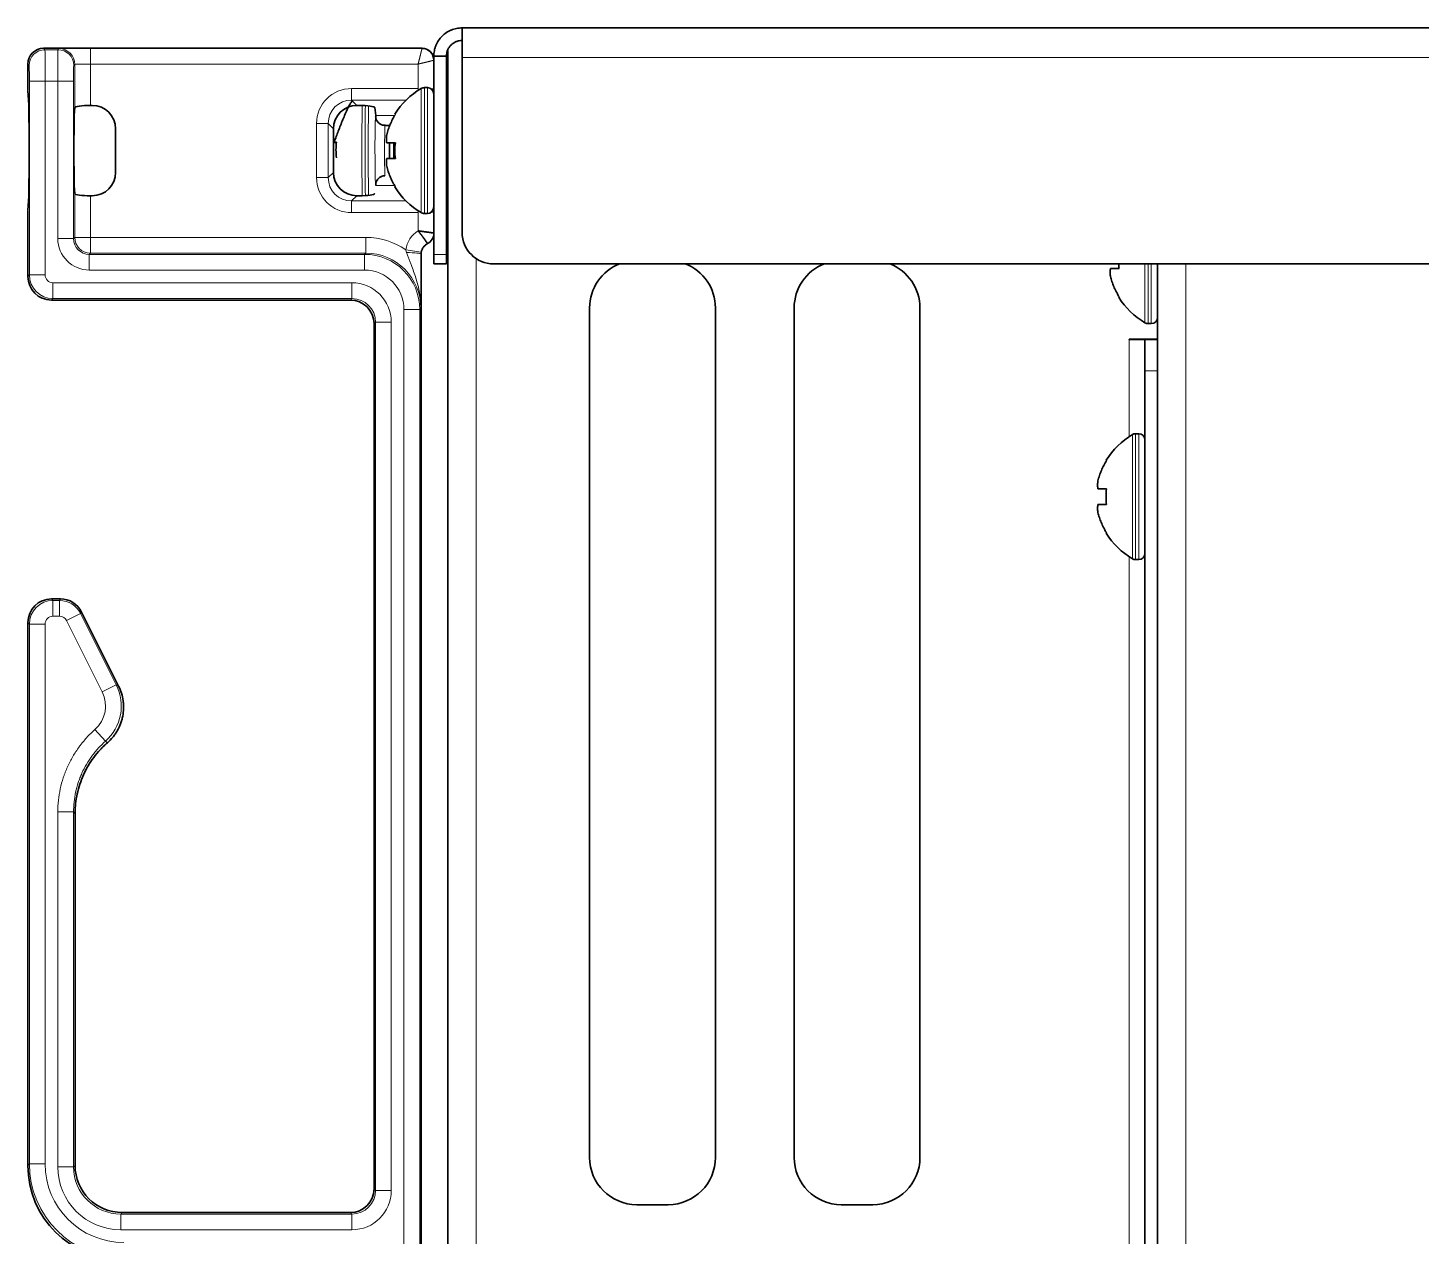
# Model space of a CAD drawing. Header units: millimetres. Extents: x -1803 to 2559, y -1143 to 2136.
# Drawn here: x 1850.3 to 1938.8, y 878 to 954.8 of the extents above; entities that cross this region are included whole.
import ezdxf

# ---------------------------------------------------------------- set-up
doc = ezdxf.new("R2010")
doc.units = ezdxf.units.MM

msp = doc.modelspace()

# ---------------------------------------------------------------- linework, layer by layer
at = {"linetype": 'Continuous', "lineweight": 35}
for p, q in [((1877.853, 954.803), (1877.853, 952.909)), ((1877.853, 954.803), (2443.053, 954.803)), ((1851.253, 953.503), (1875.303, 953.503)), ((1876.053, 940.389), (1876.053, 953.003)), ((1876.853, 953.003), (1876.053, 953.003)), ((1876.853, 940.389), (1876.853, 953.003)), ((1876.953, 149.003), (1876.953, 953.374)), ((1877.853, 952.909), (1877.853, 941.8)), ((1850.253, 950.84), (1850.253, 952.503)), ((1850.255, 950.795), (1850.308, 949.927)), ((1875.653, 951.003), (1875.453, 951.003)), ((1850.307, 949.974), (1850.308, 949.927)), ((1853.2, 949.231), (1853.231, 949.733)), ((1854.231, 949.872), (1854.346, 949.872)), ((1871.297, 949.872), (1871.16, 949.872)), ((1872.359, 949.231), (1872.296, 949.734)), ((1873.575, 949.303), (1873.608, 949.303)), ((1855.831, 948.387), (1855.831, 945.619)), ((1869.675, 948.387), (1869.675, 945.619)), ((1872.353, 949.203), (1872.352, 949.203)), ((1873.264, 948.603), (1872.953, 948.603)), ((1876.953, 948.604), (1876.853, 948.604)), ((1876.953, 948.603), (1876.853, 948.603)), ((1869.675, 947.52), (1869.866, 947.52)), ((1872.366, 944.923), (1872.372, 944.941)), ((1876.853, 945.403), (1876.953, 945.403)), ((1850.308, 944.079), (1850.255, 943.211)), ((1850.308, 944.079), (1850.307, 944.032)), ((1853.231, 944.273), (1853.2, 944.775)), ((1854.346, 944.134), (1854.231, 944.134)), ((1871.16, 944.134), (1871.297, 944.134)), ((1873.608, 944.703), (1873.575, 944.703)), ((1850.253, 939.003), (1850.253, 943.166)), ((1875.453, 943.003), (1875.653, 943.003)), ((1875.253, 940.426), (1875.253, 812.841)), ((1876.053, 939.803), (1876.053, 940.389)), ((1876.053, 939.803), (1876.853, 939.803)), ((1876.853, 939.803), (1876.853, 940.389)), ((1879.853, 939.803), (2441.053, 939.803)), ((1922.053, 939.789), (1922.053, 46.303)), ((1870.753, 937.503), (1851.753, 937.503)), ((1885.953, 883.003), (1885.953, 937.003)), ((1893.953, 937.003), (1893.953, 883.003)), ((1898.953, 883.003), (1898.953, 937.003)), ((1906.953, 937.003), (1906.953, 883.003)), ((1919.608, 937.703), (1919.575, 937.703)), ((1872.253, 881.003), (1872.253, 936.003)), ((1921.453, 936.003), (1921.653, 936.003)), ((1920.253, 935.003), (1920.253, 935.023)), ((1920.253, 935.023), (1922.053, 935.023)), ((1921.253, 935.003), (1920.253, 935.003)), ((1921.253, 935.003), (1922.053, 935.003)), ((1921.253, 933.003), (1921.253, 935.003)), ((1921.253, 933.003), (1921.253, 148.803)), ((1920.853, 929.003), (1920.653, 929.003)), ((1918.775, 927.303), (1918.808, 927.303)), ((1918.808, 922.703), (1918.775, 922.703)), ((1920.653, 921.003), (1920.853, 921.003)), ((1851.753, 918.503), (1852.326, 918.503)), ((1853.668, 917.674), (1856.02, 912.97)), ((1850.253, 882.502), (1850.253, 917.003)), ((1853.253, 904.846), (1853.253, 882.503)), ((1856.253, 879.503), (1870.753, 879.503)), ((1890.953, 880.003), (1888.953, 880.003)), ((1903.953, 880.003), (1901.953, 880.003))]:
    msp.add_line(p, q, dxfattribs=at)
at = {"linetype": 'Continuous', "lineweight": 13}
for p, q in [((1851.253, 953.503), (1851.34, 953.416)), ((1851.34, 953.416), (1852.166, 953.416)), ((1852.166, 953.416), (1852.231, 953.481)), ((1854.231, 952.499), (1854.231, 953.499)), ((1854.231, 953.499), (1875.303, 953.499)), ((1875.303, 953.499), (1875.303, 953.503)), ((2443.053, 952.909), (1877.853, 952.909)), ((1850.341, 952.416), (1850.253, 952.503)), ((1853.231, 952.481), (1853.166, 952.416)), ((1853.231, 949.733), (1853.231, 952.481)), ((1854.231, 952.499), (1854.231, 949.872)), ((1875.053, 952.499), (1854.231, 952.499)), ((1875.053, 950.946), (1875.053, 952.499)), ((1850.349, 939.099), (1850.349, 951.416)), ((1851.349, 951.416), (1850.349, 951.416)), ((1852.157, 951.416), (1851.349, 951.416)), ((1851.349, 951.416), (1851.349, 939.099)), ((1853.157, 951.416), (1852.157, 951.416)), ((1852.157, 941.407), (1852.157, 951.416)), ((1853.157, 951.416), (1853.157, 941.407)), ((1850.253, 950.841), (1850.307, 949.974)), ((1870.829, 950.203), (1870.829, 950.946)), ((1870.829, 950.946), (1875.053, 950.946)), ((1870.829, 950.203), (1871.16, 949.872)), ((1874.284, 950.203), (1870.829, 950.203)), ((1875.053, 950.826), (1875.053, 950.946)), ((1875.251, 950.948), (1875.251, 943.058)), ((1875.453, 951.003), (1875.453, 943.003)), ((1875.653, 951.003), (1875.653, 943.003)), ((1869.344, 948.718), (1868.601, 948.718)), ((1868.601, 945.288), (1868.601, 948.718)), ((1869.675, 948.387), (1869.344, 948.718)), ((1869.344, 948.718), (1869.344, 945.288)), ((1873.571, 949.231), (1872.359, 949.231)), ((1869.344, 945.288), (1868.601, 945.288)), ((1869.344, 945.288), (1869.675, 945.619)), ((1850.307, 944.032), (1850.253, 943.164)), ((1853.231, 941.481), (1853.231, 944.273)), ((1854.231, 944.134), (1854.231, 941.481)), ((1871.16, 944.134), (1870.829, 943.803)), ((1872.359, 944.775), (1873.571, 944.775)), ((1870.829, 943.803), (1874.284, 943.803)), ((1870.829, 943.06), (1870.829, 943.803)), ((1875.053, 943.06), (1870.829, 943.06)), ((1875.053, 943.18), (1875.053, 943.06)), ((1875.053, 941.901), (1875.053, 943.06)), ((1853.157, 941.407), (1852.157, 941.407)), ((1853.157, 941.407), (1853.231, 941.481)), ((1853.231, 941.481), (1854.231, 941.481)), ((1854.231, 941.481), (1871.731, 941.481)), ((1854.231, 940.481), (1854.231, 941.481)), ((1871.731, 940.481), (1871.731, 941.481)), ((1854.231, 940.481), (1854.157, 940.407)), ((1854.157, 940.407), (1871.657, 940.407)), ((1854.157, 940.407), (1854.157, 939.407)), ((1871.731, 940.481), (1854.231, 940.481)), ((1871.657, 940.407), (1871.731, 940.481)), ((1871.657, 940.407), (1871.657, 939.407)), ((1874.269, 940.697), (1875.258, 940.544)), ((1875.253, 940.426), (1875.249, 940.428)), ((1876.853, 940.389), (1876.053, 940.389)), ((1878.753, 146.803), (1878.753, 940.129)), ((1921.251, 939.803), (1921.251, 936.058)), ((1921.453, 939.803), (1921.453, 936.003)), ((1921.653, 939.803), (1921.653, 936.003)), ((1923.853, 939.789), (1923.853, 46.303)), ((1850.253, 939.003), (1850.349, 939.099)), ((1851.349, 939.099), (1850.349, 939.099)), ((1871.657, 939.407), (1854.157, 939.407)), ((1851.849, 938.599), (1851.849, 937.599)), ((1851.849, 938.599), (1870.849, 938.599)), ((1870.849, 938.599), (1870.849, 937.599)), ((1851.849, 937.599), (1851.753, 937.503)), ((1870.849, 937.599), (1851.849, 937.599)), ((1870.753, 937.503), (1870.849, 937.599)), ((1874.157, 819.099), (1874.157, 936.907)), ((1875.157, 936.907), (1874.157, 936.907)), ((1875.231, 936.981), (1875.157, 936.907)), ((1875.157, 936.907), (1875.157, 819.099)), ((1872.349, 936.099), (1872.253, 936.003)), ((1872.349, 880.907), (1872.349, 936.099)), ((1873.349, 936.099), (1872.349, 936.099)), ((1873.349, 936.099), (1873.349, 880.907)), ((1920.253, 928.821), (1920.253, 935.003)), ((1921.253, 933.003), (1922.053, 933.003)), ((1920.451, 928.948), (1920.451, 921.058)), ((1920.653, 929.003), (1920.653, 921.003)), ((1920.853, 929.003), (1920.853, 921.003)), ((1920.253, 544.721), (1920.253, 921.173)), ((1851.753, 918.503), (1851.849, 918.407)), ((1851.849, 918.407), (1852.267, 918.407)), ((1851.849, 917.407), (1851.849, 918.407)), ((1852.267, 918.407), (1852.326, 918.503)), ((1852.267, 917.407), (1852.267, 918.407)), ((1852.267, 917.407), (1851.849, 917.407)), ((1852.714, 917.131), (1853.608, 917.578)), ((1853.668, 917.674), (1853.608, 917.578)), ((1853.608, 917.578), (1855.875, 913.044)), ((1850.349, 916.907), (1850.253, 917.003)), ((1851.349, 916.907), (1850.349, 916.907)), ((1850.349, 882.599), (1850.349, 916.907)), ((1851.349, 916.907), (1851.349, 882.599)), ((1854.981, 912.597), (1852.714, 917.131)), ((1854.981, 912.597), (1855.875, 913.044)), ((1855.875, 913.044), (1856.02, 912.97)), ((1854.517, 910.205), (1855.18, 909.456)), ((1852.157, 882.407), (1852.157, 904.964)), ((1852.157, 904.964), (1853.157, 904.964)), ((1853.157, 904.964), (1853.157, 882.407)), ((1850.253, 882.503), (1850.349, 882.599)), ((1851.349, 882.599), (1850.349, 882.599)), ((1852.157, 882.407), (1853.157, 882.407)), ((1853.157, 882.407), (1853.253, 882.503)), ((1872.253, 881.003), (1872.349, 880.907)), ((1873.349, 880.907), (1872.349, 880.907)), ((1856.253, 879.503), (1856.157, 879.407)), ((1856.157, 879.407), (1870.849, 879.407)), ((1856.157, 878.407), (1856.157, 879.407)), ((1870.849, 879.407), (1870.753, 879.503)), ((1870.849, 878.407), (1870.849, 879.407)), ((1870.849, 878.407), (1856.157, 878.407))]:
    msp.add_line(p, q, dxfattribs=at)
at = {"linetype": 'Continuous', "lineweight": 35}
for centre, radius, start, end in [((1877.673, 946.804), 4.8, 120.30118, 148.41865), ((1875.453, 950.603), 0.4, 90, 120.30118), ((1875.653, 950.603), 0.4, 0, 90), ((1877.355, 947.003), 3.78, 172.39595, 179.99653), ((1877.355, 947.003), 3.78, 180.00345, 187.60407), ((1877.673, 947.202), 4.8, 211.58373, 239.69882), ((1875.453, 943.403), 0.4, 239.69882, 270), ((1875.653, 943.403), 0.4, 270, 0), ((1888.953, 937.003), 3, 111.04172, 180), ((1890.953, 937.003), 3, 0, 68.95828), ((1901.953, 937.003), 3, 111.04172, 180), ((1903.953, 937.003), 3, 0, 68.95828), ((1923.355, 940.003), 3.78, 183.03622, 187.60407), ((1923.673, 940.202), 4.8, 211.58373, 239.69882), ((1921.453, 936.403), 0.4, 239.69882, 270), ((1921.653, 936.403), 0.4, 270, 0), ((1922.873, 924.804), 4.8, 120.30118, 148.41865), ((1920.653, 928.603), 0.4, 90, 120.30118), ((1920.853, 928.603), 0.4, 0, 90), ((1922.555, 925.003), 3.78, 172.39595, 179.99653), ((1922.555, 925.003), 3.78, 180.00345, 187.60407), ((1922.873, 925.202), 4.8, 211.58373, 239.69882), ((1920.653, 921.403), 0.4, 239.69882, 270), ((1920.853, 921.403), 0.4, 270, 0), ((1888.953, 883.003), 3, 180, 270), ((1890.953, 883.003), 3, 270, 0), ((1901.953, 883.003), 3, 180, 270), ((1903.953, 883.003), 3, 270, 0)]:
    msp.add_arc(centre, radius, start, end, dxfattribs=at)
for centre, major_axis, ratio, start_param, end_param in [((1851.253, 952.503), (-0.707, 0.707), 0.999848, 5.497882, 7.068488), ((1875.303, 952.753), (0, 0.75), 0.999924, 4.712389, 6.283185), ((1850.303, 947.003), (0, 3), 0.008727, 3.281219, 6.143559), ((1854.231, 949.732), (-1, 0), 0.140541, 4.712389, 6.274459), ((1854.317, 948.358), (1.081, 1.081), 0.980815, 5.507472, 7.058898), ((1871.189, 948.358), (-1.081, 1.081), 0.980815, 5.507472, 7.058898), ((1871.297, 949.732), (-1, 0), 0.140541, 3.159046, 4.712389), ((1853.203, 947.003), (0, 2.25), 0.008727, 0.139626, 3.001966), ((1872.353, 947.003), (-0.001, 2.2), 0.017447, 5.894432, 6.283185), ((1872.353, 947.003), (0, 2.25), 0.017455, 5.698018, 6.143559), ((1873.615, 947.043), (-2.673, -2.673), 0.999695, 5.365224, 5.497879), ((1873.265, 947.003), (0, 1.6), 0.017447, 1.253122, 1.888705), ((1873.553, 947.003), (-0.001, 2.1), 0.017447, 1.330484, 1.811344), ((1873.615, 947.044), (-2.673, -2.673), 0.999695, 5.498, 5.630655), ((1854.317, 945.648), (-1.081, 1.081), 0.980815, 2.36588, 3.917306), ((1871.189, 945.648), (1.081, 1.081), 0.980815, 2.36588, 3.917306), ((1872.353, 947.003), (0, 2.25), 0.017455, 3.281219, 3.569555), ((1854.231, 944.274), (-1, 0), 0.140541, 0.008727, 1.570796), ((1871.297, 944.274), (-1, 0), 0.140541, 1.570796, 3.124139), ((1875.303, 941.753), (0, 0.75), 0.999924, 3.624755, 4.712389), ((1879.853, 941.8), (2, 0), 0.99863, 3.141593, 4.712389), ((1851.753, 939.003), (1.061, 1.061), 0.999848, 2.35629, 3.926896), ((1870.753, 936.003), (1.061, 1.061), 0.999848, 5.497882, 7.068488), ((1851.753, 917.003), (-1.061, 1.061), 0.999848, 5.497882, 7.068488), ((1852.326, 917.003), (0.789, 1.276), 0.999895, 5.72967, 6.836701), ((1856.254, 882.503), (4.243, 4.243), 0.999848, 2.35629, 3.926896), ((1856.253, 882.503), (2.122, 2.122), 0.999848, 2.35629, 3.926896), ((1870.753, 881.003), (-1.061, 1.061), 0.999848, 2.35629, 3.926896)]:
    msp.add_ellipse(centre, major_axis=major_axis, ratio=ratio, start_param=start_param, end_param=end_param, dxfattribs=at)
at = {"linetype": 'Continuous', "lineweight": 13}
for centre, major_axis, ratio, start_param, end_param in [((1851.34, 952.416), (0.707, 0.707), 0.999924, 0.785436, 2.356156), ((1851.34, 951.416), (0, 2), 0.004363, 4.712389, 6.274459), ((1852.166, 951.416), (0, 2), 0.004363, 0.008727, 1.570796), ((1852.166, 952.416), (0.707, -0.707), 0.999924, 0.785436, 2.356156), ((1854.231, 953.481), (-2, 0), 0.008727, 4.712389, 6.274459), ((1852.231, 952.481), (0.707, -0.707), 0.999924, 0.785436, 2.356156), ((1850.34, 951.416), (0, 1), 0.008727, 4.712389, 6.274459), ((1853.166, 951.416), (0, 1), 0.008727, 0.008727, 1.570796), ((1854.231, 952.481), (-1, 0), 0.017454, 4.712389, 6.274459), ((1870.873, 948.674), (-1.622, 1.622), 0.980815, 5.507472, 7.058898), ((1870.873, 948.674), (-1.102, 1.102), 0.962526, 5.507472, 7.058898), ((1875.053, 950.911), (-1, 0), 0.035135, 3.141593, 3.733832), ((1875.303, 950.911), (-0.75, 0), 0.990268, 2.900009, 3.141593), ((1871.552, 947.003), (-0.001, 3.945), 0.017447, 0.757536, 2.383899), ((1871.754, 947.003), (-0.001, 4), 0.017447, 0.775109, 2.366227), ((1871.954, 947.003), (-0.001, 4), 0.017447, 0.781098, 2.360337), ((1872.353, 947.003), (-0.001, 2.2), 0.017447, 0.01102, 3.124137), ((1872.953, 947.003), (0, 1.6), 0.017447, 0.000805, 3.124137), ((1870.873, 945.332), (1.622, 1.622), 0.980815, 2.36588, 3.917306), ((1870.873, 945.332), (1.102, 1.102), 0.962526, 2.36588, 3.917306), ((1872.353, 947.003), (-0.001, 2.2), 0.017447, 3.124137, 3.467945), ((1875.053, 943.095), (-1, 0), 0.035135, 2.549353, 3.141593), ((1875.303, 943.095), (-0.75, 0), 0.990268, 3.141593, 3.383176), ((1854.157, 941.407), (-1.414, -1.414), 0.999924, 5.497825, 7.068545), ((1854.157, 941.407), (0.707, 0.707), 0.999772, 2.356233, 3.926953), ((1854.231, 941.481), (-0.707, 0.707), 0.999924, 0.785436, 2.356156), ((1871.731, 936.981), (-3.182, -3.182), 0.999924, 3.327742, 3.926953), ((1876, 940.428), (1.56, -0.797), 0.999952, 2.614528, 3.459732), ((1871.657, 936.907), (2.475, 2.475), 0.999967, 5.497825, 7.068545), ((1871.731, 936.981), (2.475, 2.475), 0.99988, 5.497825, 7.068545), ((1874.249, 940.428), (-1, 0.001), 0.093874, 3.150358, 4.644062), ((1876, 940.428), (-0.669, 0.342), 0.999824, 5.679536, 6.601324), ((1851.849, 939.099), (-1.061, 1.061), 0.999975, 0.785436, 2.356156), ((1851.849, 939.099), (-0.354, -0.354), 0.999924, 5.497825, 7.068545), ((1871.657, 936.907), (-1.768, -1.768), 0.999924, 2.356233, 3.926953), ((1870.849, 936.099), (-1.768, -1.768), 0.999924, 2.356233, 3.926953), ((1870.849, 936.099), (1.061, 1.061), 0.999822, 5.497825, 7.068545), ((1851.849, 916.907), (1.061, 1.061), 0.999975, 0.785436, 2.356156), ((1852.267, 916.907), (-1.276, 0.789), 0.999982, 4.158838, 5.26594), ((1851.849, 916.907), (-0.354, 0.354), 0.999924, 5.497825, 7.068545), ((1852.267, 916.907), (0.263, 0.425), 0.999947, 5.729634, 6.836736), ((1853.192, 911.703), (-2.666, 1.375), 0.999964, 2.771486, 4.081307), ((1853.192, 911.703), (1.778, -0.917), 0.999891, 5.913078, 7.222899), ((1870.945, 902.549), (-23.743, 13.954), 0.094111, 0.901284, 0.908481), ((1864.937, 902.553), (-17.153, 15.678), 0.296234, 1.110549, 1.117747), ((1856.349, 882.599), (4.243, 4.243), 0.999949, 2.356233, 3.926953), ((1856.349, 882.599), (-3.536, -3.536), 0.999924, 5.497825, 7.068545), ((1856.157, 882.407), (2.829, 2.829), 0.999924, 2.356233, 3.926953), ((1856.157, 882.407), (2.122, 2.122), 0.999873, 2.356233, 3.926953), ((1870.849, 880.907), (-1.768, 1.768), 0.999924, 2.356233, 3.926953), ((1870.849, 880.907), (-1.061, 1.061), 0.999822, 2.356233, 3.926953)]:
    msp.add_ellipse(centre, major_axis=major_axis, ratio=ratio, start_param=start_param, end_param=end_param, dxfattribs=at)
at = {"linetype": 'Continuous', "lineweight": 35}
for points, knots in [([(1876.053, 953.003), (1876.053, 953.121), (1876.065, 953.238), (1876.099, 953.411), (1876.113, 953.468), (1876.139, 953.552), (1876.148, 953.58), (1876.168, 953.636), (1876.179, 953.664), (1876.235, 953.801), (1876.291, 953.905), (1876.421, 954.1), (1876.496, 954.191), (1876.664, 954.359), (1876.755, 954.434), (1876.902, 954.532), (1876.952, 954.562), (1877.03, 954.604), (1877.056, 954.617), (1877.11, 954.643), (1877.137, 954.655), (1877.274, 954.712), (1877.387, 954.746), (1877.617, 954.791), (1877.734, 954.803), (1877.853, 954.803)], [0, 0, 0, 0, 0.125, 0.125, 0.1875, 0.1875, 0.21875, 0.21875, 0.25, 0.25, 0.375, 0.375, 0.5, 0.5, 0.625, 0.625, 0.6875, 0.6875, 0.71875, 0.71875, 0.75, 0.75, 0.875, 0.875, 1, 1, 1, 1]), ([(1877.853, 954.003), (1877.788, 954.003), (1877.723, 953.997), (1877.643, 953.981), (1877.627, 953.977), (1877.595, 953.969), (1877.579, 953.965), (1877.532, 953.95), (1877.501, 953.939), (1877.41, 953.902), (1877.352, 953.871), (1877.244, 953.798), (1877.193, 953.757), (1877.099, 953.663), (1877.058, 953.613), (1876.985, 953.504), (1876.954, 953.446), (1876.917, 953.356), (1876.906, 953.325), (1876.891, 953.278), (1876.887, 953.262), (1876.879, 953.23), (1876.861, 953.15), (1876.853, 953.068), (1876.853, 953.003)], [0, 0, 0, 0, 0.125, 0.125, 0.15625, 0.15625, 0.1875, 0.1875, 0.25, 0.25, 0.375, 0.375, 0.5, 0.5, 0.625, 0.625, 0.75, 0.75, 0.8125, 0.8125, 0.84375, 0.84375, 0.875, 1, 1, 1, 1]), ([(1875.303, 953.499), (1875.352, 953.499), (1875.401, 953.494), (1875.498, 953.475), (1875.545, 953.46), (1875.635, 953.423), (1875.679, 953.399), (1875.761, 953.345), (1875.799, 953.314), (1875.868, 953.244), (1875.899, 953.206), (1875.954, 953.124), (1875.977, 953.081), (1876.015, 952.99), (1876.029, 952.943), (1876.048, 952.847), (1876.053, 952.798), (1876.053, 952.749)], [0, 0, 0, 0, 0.125, 0.125, 0.25, 0.25, 0.375, 0.375, 0.5, 0.5, 0.625, 0.625, 0.75, 0.75, 0.875, 0.875, 1, 1, 1, 1]), ([(1870.864, 950.187), (1870.831, 950.133), (1870.682, 949.879), (1870.429, 949.365), (1870.124, 948.623), (1869.888, 947.985), (1869.761, 947.653), (1869.717, 947.537)], [0, 0, 0, 0, 0.079967, 0.363981, 0.62656, 0.866791, 1, 1, 1, 1]), ([(1873.608, 949.303), (1873.484, 949.1), (1873.376, 948.89), (1873.238, 948.565), (1873.196, 948.455), (1873.12, 948.232), (1873.087, 948.118), (1873.057, 948.003)], [0, 0, 0, 0, 0.5, 0.5, 0.75, 0.75, 1, 1, 1, 1]), ([(1872.956, 948.608), (1872.883, 948.606), (1872.757, 948.624), (1872.596, 948.711), (1872.487, 948.817), (1872.42, 948.921), (1872.388, 949), (1872.378, 949.034), (1872.375, 949.044)], [0, 0, 0, 0, 0.257151, 0.481311, 0.667198, 0.823839, 0.947974, 1, 1, 1, 1]), ([(1869.706, 947.537), (1869.725, 947.538), (1869.773, 947.539), (1869.831, 947.541), (1869.869, 947.542)], [0, 0, 0, 0, 0.396909, 1, 1, 1, 1]), ([(1873.608, 946.503), (1873.484, 946.503), (1873.376, 946.503), (1873.238, 946.503), (1873.196, 946.503), (1873.12, 946.503), (1873.087, 946.503), (1873.057, 946.503)], [0, 0, 0, 0, 0.5, 0.5, 0.75, 0.75, 1, 1, 1, 1]), ([(1872.372, 944.941), (1872.372, 944.945), (1872.376, 944.961), (1872.395, 945.027), (1872.448, 945.137), (1872.557, 945.266), (1872.721, 945.364), (1872.865, 945.413), (1872.941, 945.401), (1872.947, 945.4)], [0, 0, 0, 0, 0.031064, 0.123504, 0.286845, 0.485601, 0.721943, 0.980625, 1, 1, 1, 1]), ([(1875.053, 941.901), (1875.062, 941.9), (1875.08, 941.897), (1875.106, 941.893), (1875.133, 941.89), (1875.159, 941.886), (1875.185, 941.882), (1875.211, 941.879), (1875.236, 941.875), (1875.262, 941.872), (1875.286, 941.869), (1875.311, 941.865), (1875.335, 941.862), (1875.359, 941.859), (1875.383, 941.855), (1875.406, 941.852), (1875.429, 941.849), (1875.452, 941.846), (1875.474, 941.843), (1875.496, 941.84), (1875.517, 941.837), (1875.538, 941.835), (1875.558, 941.832), (1875.578, 941.829), (1875.598, 941.826), (1875.617, 941.824), (1875.636, 941.821), (1875.655, 941.819), (1875.673, 941.816), (1875.69, 941.814), (1875.707, 941.811), (1875.724, 941.809), (1875.74, 941.807), (1875.756, 941.805), (1875.771, 941.802), (1875.786, 941.8), (1875.8, 941.798), (1875.814, 941.796), (1875.828, 941.794), (1875.841, 941.792), (1875.854, 941.79), (1875.866, 941.789), (1875.878, 941.787), (1875.889, 941.785), (1875.9, 941.784), (1875.91, 941.782), (1875.92, 941.78), (1875.93, 941.779), (1875.939, 941.777), (1875.948, 941.776), (1875.956, 941.775), (1875.964, 941.773), (1875.972, 941.772), (1875.979, 941.771), (1875.986, 941.77), (1875.993, 941.769), (1875.999, 941.768), (1876.004, 941.767), (1876.01, 941.766), (1876.015, 941.765), (1876.019, 941.764), (1876.024, 941.763), (1876.028, 941.762), (1876.031, 941.762), (1876.035, 941.761), (1876.038, 941.76), (1876.041, 941.76), (1876.043, 941.759), (1876.045, 941.759), (1876.047, 941.759), (1876.049, 941.758), (1876.05, 941.758), (1876.051, 941.758), (1876.052, 941.758), (1876.053, 941.757), (1876.053, 941.757), (1876.053, 941.757), (1876.053, 941.757)], [0, 0, 0, 0, 0.017194, 0.034284, 0.05127, 0.068152, 0.08493, 0.101603, 0.118172, 0.134638, 0.150999, 0.167256, 0.183409, 0.199458, 0.215404, 0.231245, 0.246982, 0.262616, 0.278145, 0.293571, 0.308893, 0.324111, 0.339226, 0.354236, 0.369143, 0.383946, 0.398646, 0.413242, 0.427734, 0.442123, 0.456409, 0.47059, 0.484669, 0.498644, 0.512515, 0.526283, 0.539948, 0.55351, 0.566968, 0.580323, 0.593575, 0.606724, 0.619769, 0.632712, 0.645552, 0.658288, 0.670922, 0.683453, 0.695881, 0.708206, 0.720429, 0.732549, 0.744566, 0.756481, 0.768294, 0.780003, 0.791611, 0.803116, 0.814519, 0.82582, 0.837018, 0.848115, 0.85911, 0.870002, 0.880793, 0.891482, 0.902069, 0.912555, 0.922939, 0.933222, 0.943404, 0.953484, 0.963463, 0.973341, 0.983117, 0.992793, 1, 1, 1, 1]), ([(1875.651, 941.093), (1875.65, 941.094), (1875.65, 941.094), (1875.65, 941.094), (1875.65, 941.095), (1875.65, 941.095), (1875.649, 941.095), (1875.649, 941.096), (1875.649, 941.096), (1875.648, 941.096), (1875.648, 941.097), (1875.648, 941.098), (1875.647, 941.098), (1875.647, 941.099), (1875.646, 941.1), (1875.646, 941.1), (1875.645, 941.101), (1875.645, 941.102), (1875.644, 941.103), (1875.643, 941.104), (1875.642, 941.105), (1875.642, 941.106), (1875.641, 941.107), (1875.64, 941.108), (1875.639, 941.109), (1875.638, 941.111), (1875.637, 941.112), (1875.636, 941.114), (1875.635, 941.115), (1875.634, 941.117), (1875.633, 941.118), (1875.632, 941.12), (1875.631, 941.122), (1875.63, 941.124), (1875.628, 941.125), (1875.627, 941.127), (1875.626, 941.129), (1875.624, 941.132), (1875.623, 941.134), (1875.621, 941.136), (1875.62, 941.138), (1875.618, 941.141), (1875.616, 941.143), (1875.615, 941.146), (1875.613, 941.149), (1875.611, 941.151), (1875.609, 941.154), (1875.607, 941.157), (1875.605, 941.16), (1875.603, 941.163), (1875.601, 941.166), (1875.599, 941.17), (1875.596, 941.173), (1875.594, 941.177), (1875.592, 941.18), (1875.589, 941.184), (1875.587, 941.188), (1875.584, 941.191), (1875.581, 941.195), (1875.579, 941.199), (1875.576, 941.204), (1875.573, 941.208), (1875.57, 941.212), (1875.567, 941.217), (1875.564, 941.221), (1875.561, 941.226), (1875.557, 941.231), (1875.554, 941.236), (1875.551, 941.241), (1875.547, 941.246), (1875.544, 941.251), (1875.54, 941.256), (1875.537, 941.261), (1875.533, 941.267), (1875.529, 941.273), (1875.525, 941.278), (1875.521, 941.284), (1875.517, 941.29), (1875.513, 941.296), (1875.509, 941.302), (1875.504, 941.309), (1875.5, 941.315), (1875.495, 941.322), (1875.491, 941.328), (1875.486, 941.335), (1875.481, 941.342), (1875.476, 941.349), (1875.471, 941.356), (1875.466, 941.363), (1875.461, 941.37), (1875.456, 941.378), (1875.451, 941.385), (1875.445, 941.393), (1875.44, 941.401), (1875.434, 941.409), (1875.429, 941.417), (1875.423, 941.425), (1875.417, 941.433), (1875.411, 941.441), (1875.405, 941.45), (1875.399, 941.458), (1875.393, 941.467), (1875.386, 941.476), (1875.38, 941.485), (1875.373, 941.494), (1875.367, 941.503), (1875.36, 941.512), (1875.353, 941.521), (1875.346, 941.531), (1875.339, 941.54), (1875.332, 941.55), (1875.325, 941.56), (1875.317, 941.569), (1875.31, 941.579), (1875.302, 941.589), (1875.295, 941.599), (1875.287, 941.61), (1875.279, 941.62), (1875.271, 941.63), (1875.263, 941.641), (1875.255, 941.651), (1875.247, 941.662), (1875.239, 941.673), (1875.23, 941.683), (1875.222, 941.694), (1875.213, 941.705), (1875.204, 941.716), (1875.196, 941.727), (1875.187, 941.739), (1875.178, 941.75), (1875.169, 941.761), (1875.16, 941.773), (1875.15, 941.784), (1875.141, 941.795), (1875.132, 941.807), (1875.122, 941.819), (1875.112, 941.83), (1875.103, 941.842), (1875.093, 941.854), (1875.083, 941.865), (1875.073, 941.877), (1875.063, 941.889), (1875.057, 941.897), (1875.053, 941.901)], [0, 0, 0, 0, 0.023551, 0.027622, 0.031734, 0.035887, 0.040082, 0.044319, 0.048597, 0.052917, 0.057279, 0.061682, 0.066126, 0.070612, 0.07514, 0.079709, 0.08432, 0.088972, 0.093666, 0.098402, 0.103179, 0.107998, 0.112858, 0.11776, 0.122703, 0.127688, 0.132715, 0.137783, 0.142893, 0.148044, 0.153237, 0.158472, 0.163748, 0.169066, 0.174426, 0.179827, 0.18527, 0.190754, 0.19628, 0.201847, 0.207457, 0.213108, 0.2188, 0.224534, 0.23031, 0.236127, 0.241986, 0.247887, 0.25383, 0.259814, 0.265839, 0.271907, 0.278016, 0.284167, 0.290359, 0.296593, 0.302869, 0.309187, 0.315546, 0.321947, 0.328389, 0.334874, 0.3414, 0.347968, 0.354577, 0.361229, 0.367922, 0.374657, 0.381434, 0.388252, 0.395112, 0.402014, 0.408958, 0.415944, 0.422972, 0.430041, 0.437152, 0.444305, 0.4515, 0.458737, 0.466016, 0.473337, 0.480699, 0.488104, 0.49555, 0.503039, 0.510569, 0.518142, 0.525756, 0.533413, 0.541111, 0.548852, 0.556635, 0.564459, 0.572326, 0.580235, 0.588187, 0.59618, 0.604216, 0.612293, 0.620414, 0.628576, 0.636781, 0.645028, 0.653317, 0.661648, 0.670023, 0.678439, 0.686898, 0.695399, 0.703943, 0.71253, 0.721159, 0.72983, 0.738544, 0.747301, 0.756101, 0.764943, 0.773828, 0.782756, 0.791727, 0.80074, 0.809797, 0.818896, 0.828039, 0.837224, 0.846453, 0.855724, 0.865039, 0.874397, 0.883798, 0.893242, 0.90273, 0.912261, 0.921836, 0.931454, 0.941115, 0.95082, 0.960569, 0.970361, 0.980197, 0.990077, 1, 1, 1, 1]), ([(1875.653, 941.09), (1875.593, 941.058), (1875.537, 941.019), (1875.438, 940.926), (1875.395, 940.873), (1875.324, 940.756), (1875.297, 940.693), (1875.262, 940.562), (1875.253, 940.494), (1875.253, 940.426)], [0, 0, 0, 0, 0.25, 0.25, 0.5, 0.5, 0.75, 0.75, 1, 1, 1, 1]), ([(1919.608, 939.503), (1919.484, 939.503), (1919.376, 939.503), (1919.238, 939.503), (1919.196, 939.503), (1919.12, 939.503), (1919.087, 939.503), (1919.057, 939.503)], [0, 0, 0, 0, 0.5, 0.5, 0.75, 0.75, 1, 1, 1, 1]), ([(1918.808, 927.303), (1918.684, 927.1), (1918.576, 926.89), (1918.438, 926.565), (1918.396, 926.455), (1918.32, 926.232), (1918.287, 926.118), (1918.257, 926.003)], [0, 0, 0, 0, 0.5, 0.5, 0.75, 0.75, 1, 1, 1, 1]), ([(1918.808, 924.503), (1918.684, 924.503), (1918.576, 924.503), (1918.438, 924.503), (1918.396, 924.503), (1918.32, 924.503), (1918.287, 924.503), (1918.257, 924.503)], [0, 0, 0, 0, 0.5, 0.5, 0.75, 0.75, 1, 1, 1, 1]), ([(1856.02, 912.97), (1856.094, 912.821), (1856.155, 912.668), (1856.252, 912.355), (1856.287, 912.195), (1856.312, 912.01), (1856.315, 911.989), (1856.319, 911.948), (1856.326, 911.887), (1856.33, 911.825), (1856.337, 911.702), (1856.338, 911.62), (1856.33, 911.374), (1856.312, 911.211), (1856.272, 911.008), (1856.263, 910.967), (1856.244, 910.887), (1856.233, 910.847), (1856.199, 910.728), (1856.174, 910.65), (1856.087, 910.42), (1856.017, 910.272), (1855.914, 910.092), (1855.892, 910.057), (1855.848, 909.987), (1855.78, 909.884), (1855.705, 909.785), (1855.549, 909.595), (1855.434, 909.477), (1855.309, 909.368)], [0, 0, 0, 0, 0.125, 0.125, 0.25, 0.25, 0.265625, 0.265625, 0.28125, 0.3125, 0.3125, 0.375, 0.375, 0.5, 0.5, 0.53125, 0.53125, 0.5625, 0.5625, 0.625, 0.625, 0.75, 0.75, 0.78125, 0.78125, 0.8125, 0.875, 0.875, 1, 1, 1, 1]), ([(1853.253, 904.846), (1853.253, 904.953), (1853.257, 905.113), (1853.268, 905.273), (1853.277, 905.38), (1853.282, 905.434), (1853.31, 905.701), (1853.345, 905.911), (1853.435, 906.326), (1853.491, 906.531), (1853.624, 906.935), (1853.702, 907.134), (1853.88, 907.526), (1853.979, 907.715), (1854.195, 908.081), (1854.313, 908.258), (1854.566, 908.599), (1854.703, 908.763), (1854.885, 908.96), (1854.922, 908.999), (1854.997, 909.076), (1855.035, 909.114), (1855.15, 909.225), (1855.229, 909.298), (1855.309, 909.368)], [0, 0, 0, 0, 0.0625, 0.09375, 0.09375, 0.125, 0.125, 0.25, 0.25, 0.375, 0.375, 0.5, 0.5, 0.625, 0.625, 0.75, 0.75, 0.875, 0.875, 0.90625, 0.90625, 0.9375, 0.9375, 1, 1, 1, 1])]:
    msp.add_open_spline(points, degree=3, knots=knots, dxfattribs=at)
at = {"linetype": 'Continuous', "lineweight": 13}
for points, knots in [([(1875.053, 952.499), (1875.056, 952.509), (1875.062, 952.53), (1875.07, 952.562), (1875.079, 952.594), (1875.087, 952.626), (1875.095, 952.657), (1875.104, 952.689), (1875.111, 952.72), (1875.119, 952.751), (1875.127, 952.782), (1875.135, 952.812), (1875.142, 952.842), (1875.149, 952.872), (1875.156, 952.901), (1875.163, 952.93), (1875.17, 952.959), (1875.177, 952.987), (1875.184, 953.015), (1875.19, 953.042), (1875.197, 953.068), (1875.203, 953.094), (1875.209, 953.119), (1875.215, 953.144), (1875.221, 953.168), (1875.226, 953.192), (1875.232, 953.214), (1875.237, 953.233), (1875.24, 953.247), (1875.243, 953.258), (1875.246, 953.269), (1875.248, 953.279), (1875.251, 953.29), (1875.253, 953.3), (1875.256, 953.309), (1875.258, 953.319), (1875.26, 953.328), (1875.263, 953.337), (1875.265, 953.346), (1875.267, 953.354), (1875.269, 953.363), (1875.271, 953.371), (1875.273, 953.379), (1875.275, 953.386), (1875.277, 953.394), (1875.278, 953.401), (1875.28, 953.407), (1875.282, 953.414), (1875.283, 953.42), (1875.285, 953.426), (1875.286, 953.432), (1875.288, 953.438), (1875.289, 953.443), (1875.29, 953.448), (1875.292, 953.453), (1875.293, 953.458), (1875.294, 953.462), (1875.295, 953.466), (1875.296, 953.47), (1875.297, 953.474), (1875.298, 953.477), (1875.298, 953.48), (1875.299, 953.483), (1875.3, 953.486), (1875.3, 953.488), (1875.301, 953.49), (1875.301, 953.492), (1875.302, 953.494), (1875.302, 953.495), (1875.302, 953.496), (1875.303, 953.497), (1875.303, 953.498), (1875.303, 953.498), (1875.303, 953.498), (1875.303, 953.499)], [0, 0, 0, 0, 0.020842, 0.041662, 0.062461, 0.083239, 0.103996, 0.124732, 0.145449, 0.166145, 0.186823, 0.207481, 0.22812, 0.24874, 0.269342, 0.289927, 0.310493, 0.331043, 0.351575, 0.372091, 0.39259, 0.413074, 0.433542, 0.453994, 0.474431, 0.494854, 0.515262, 0.535656, 0.546319, 0.556955, 0.567564, 0.578147, 0.588703, 0.599232, 0.609734, 0.620211, 0.630661, 0.641085, 0.651483, 0.661855, 0.672201, 0.682522, 0.692817, 0.703086, 0.713331, 0.72355, 0.733744, 0.743913, 0.754058, 0.764177, 0.774273, 0.784344, 0.79439, 0.804412, 0.814411, 0.824385, 0.834336, 0.844263, 0.854167, 0.864047, 0.873904, 0.883738, 0.89355, 0.903338, 0.913104, 0.922847, 0.932568, 0.942266, 0.951943, 0.961598, 0.97123, 0.980842, 0.990432, 1, 1, 1, 1]), ([(1876.053, 952.749), (1876.053, 952.748), (1876.052, 952.748), (1876.052, 952.748), (1876.052, 952.748), (1876.051, 952.748), (1876.051, 952.748), (1876.05, 952.747), (1876.049, 952.747), (1876.048, 952.747), (1876.047, 952.747), (1876.046, 952.746), (1876.045, 952.746), (1876.044, 952.745), (1876.043, 952.745), (1876.041, 952.744), (1876.04, 952.744), (1876.038, 952.743), (1876.036, 952.743), (1876.035, 952.742), (1876.033, 952.742), (1876.031, 952.741), (1876.029, 952.74), (1876.026, 952.74), (1876.024, 952.739), (1876.022, 952.738), (1876.019, 952.737), (1876.016, 952.737), (1876.014, 952.736), (1876.011, 952.735), (1876.008, 952.734), (1876.005, 952.733), (1876.002, 952.732), (1875.998, 952.731), (1875.995, 952.73), (1875.991, 952.729), (1875.988, 952.728), (1875.984, 952.727), (1875.98, 952.726), (1875.976, 952.724), (1875.972, 952.723), (1875.967, 952.722), (1875.963, 952.721), (1875.958, 952.72), (1875.954, 952.718), (1875.949, 952.717), (1875.944, 952.716), (1875.939, 952.714), (1875.934, 952.713), (1875.928, 952.711), (1875.923, 952.71), (1875.917, 952.708), (1875.911, 952.707), (1875.906, 952.705), (1875.9, 952.704), (1875.893, 952.702), (1875.887, 952.7), (1875.881, 952.699), (1875.874, 952.697), (1875.867, 952.695), (1875.861, 952.693), (1875.854, 952.692), (1875.847, 952.69), (1875.839, 952.688), (1875.832, 952.686), (1875.824, 952.684), (1875.817, 952.682), (1875.809, 952.68), (1875.801, 952.678), (1875.793, 952.676), (1875.785, 952.674), (1875.776, 952.672), (1875.768, 952.67), (1875.759, 952.668), (1875.75, 952.666), (1875.741, 952.664), (1875.732, 952.661), (1875.723, 952.659), (1875.713, 952.657), (1875.704, 952.654), (1875.694, 952.652), (1875.684, 952.65), (1875.674, 952.647), (1875.664, 952.645), (1875.654, 952.642), (1875.644, 952.64), (1875.633, 952.637), (1875.623, 952.635), (1875.612, 952.632), (1875.601, 952.63), (1875.59, 952.627), (1875.579, 952.624), (1875.567, 952.622), (1875.556, 952.619), (1875.544, 952.616), (1875.533, 952.614), (1875.521, 952.611), (1875.509, 952.608), (1875.497, 952.605), (1875.484, 952.602), (1875.472, 952.599), (1875.46, 952.596), (1875.447, 952.593), (1875.434, 952.59), (1875.421, 952.587), (1875.409, 952.584), (1875.395, 952.581), (1875.382, 952.578), (1875.369, 952.575), (1875.356, 952.572), (1875.342, 952.569), (1875.328, 952.565), (1875.315, 952.562), (1875.301, 952.559), (1875.287, 952.556), (1875.273, 952.552), (1875.259, 952.549), (1875.245, 952.545), (1875.23, 952.542), (1875.216, 952.539), (1875.202, 952.535), (1875.187, 952.532), (1875.172, 952.528), (1875.158, 952.524), (1875.143, 952.521), (1875.128, 952.517), (1875.113, 952.513), (1875.098, 952.51), (1875.083, 952.506), (1875.068, 952.502), (1875.058, 952.5), (1875.053, 952.499)], [0, 0, 0, 0, 0.021927, 0.027492, 0.033088, 0.038716, 0.044375, 0.050065, 0.055787, 0.06154, 0.067325, 0.073141, 0.078989, 0.084868, 0.090779, 0.096722, 0.102697, 0.108703, 0.114742, 0.120812, 0.126914, 0.133048, 0.139215, 0.145413, 0.151643, 0.157906, 0.164201, 0.170528, 0.176887, 0.183279, 0.189703, 0.19616, 0.202649, 0.20917, 0.215724, 0.22231, 0.228929, 0.23558, 0.242265, 0.248981, 0.255731, 0.262513, 0.269328, 0.276176, 0.283056, 0.28997, 0.296916, 0.303895, 0.310907, 0.317952, 0.32503, 0.332141, 0.339285, 0.346462, 0.353673, 0.360916, 0.368192, 0.375502, 0.382845, 0.390221, 0.39763, 0.405073, 0.412548, 0.420057, 0.4276, 0.435176, 0.442785, 0.450427, 0.458103, 0.465813, 0.473555, 0.481332, 0.489141, 0.496985, 0.504862, 0.512772, 0.520716, 0.528693, 0.536705, 0.544749, 0.552828, 0.56094, 0.569086, 0.577265, 0.585479, 0.593726, 0.602006, 0.610321, 0.618669, 0.627051, 0.635467, 0.643917, 0.6524, 0.660918, 0.669469, 0.678054, 0.686674, 0.695327, 0.704014, 0.712735, 0.72149, 0.730279, 0.739101, 0.747958, 0.756849, 0.765774, 0.774733, 0.783727, 0.792754, 0.801815, 0.810911, 0.82004, 0.829204, 0.838402, 0.847634, 0.8569, 0.8662, 0.875535, 0.884903, 0.894306, 0.903743, 0.913215, 0.92272, 0.93226, 0.941835, 0.951443, 0.961086, 0.970763, 0.980474, 0.99022, 1, 1, 1, 1]), ([(1874.317, 940.522), (1874.306, 940.55), (1874.297, 940.579), (1874.281, 940.638), (1874.274, 940.667), (1874.269, 940.697)], [0, 0, 0, 0, 0.5, 0.5, 1, 1, 1, 1]), ([(1875.231, 936.981), (1875.232, 937.057), (1875.23, 937.133), (1875.224, 937.285), (1875.22, 937.361), (1875.201, 937.588), (1875.183, 937.738), (1875.147, 937.963), (1875.134, 938.038), (1875.104, 938.187), (1875.088, 938.261), (1875.035, 938.483), (1874.996, 938.63), (1874.908, 938.921), (1874.861, 939.066), (1874.76, 939.354), (1874.706, 939.498), (1874.624, 939.715), (1874.596, 939.788), (1874.54, 939.933), (1874.512, 940.006), (1874.456, 940.152), (1874.428, 940.225), (1874.372, 940.373), (1874.344, 940.447), (1874.317, 940.522)], [0, 0, 0, 0, 0.0625, 0.0625, 0.125, 0.125, 0.25, 0.25, 0.3125, 0.3125, 0.375, 0.375, 0.5, 0.5, 0.625, 0.625, 0.75, 0.75, 0.8125, 0.8125, 0.875, 0.875, 0.9375, 0.9375, 1, 1, 1, 1]), ([(1875.249, 940.428), (1875.249, 940.386), (1875.248, 940.344), (1875.248, 940.26), (1875.248, 940.134), (1875.248, 940.011), (1875.247, 939.766), (1875.247, 939.606), (1875.246, 939.408), (1875.246, 939.369), (1875.246, 939.291), (1875.245, 939.176), (1875.245, 939.063), (1875.244, 938.84), (1875.243, 938.696), (1875.242, 938.414), (1875.241, 938.277), (1875.239, 938.075), (1875.239, 938.008), (1875.238, 937.875), (1875.238, 937.81), (1875.236, 937.615), (1875.235, 937.487), (1875.234, 937.296), (1875.233, 937.202), (1875.232, 937.091), (1875.232, 937.036), (1875.232, 937.013), (1875.231, 936.997), (1875.231, 936.989), (1875.231, 936.981)], [0, 0, 0, 0, 0.03125, 0.03125, 0.0625, 0.125, 0.125, 0.25, 0.25, 0.28125, 0.28125, 0.3125, 0.375, 0.375, 0.5, 0.5, 0.625, 0.625, 0.6875, 0.6875, 0.75, 0.75, 0.875, 0.875, 0.9375, 0.96875, 0.984375, 0.992188, 0.992188, 1, 1, 1, 1]), ([(1852.157, 904.964), (1852.157, 905.212), (1852.17, 905.459), (1852.222, 905.948), (1852.261, 906.19), (1852.364, 906.67), (1852.428, 906.908), (1852.515, 907.173), (1852.525, 907.203), (1852.545, 907.261), (1852.555, 907.291), (1852.587, 907.379), (1852.651, 907.553), (1852.723, 907.724), (1852.874, 908.06), (1852.987, 908.279), (1853.234, 908.702), (1853.369, 908.908), (1853.552, 909.157), (1853.589, 909.207), (1853.665, 909.305), (1853.704, 909.353), (1853.822, 909.498), (1853.904, 909.591), (1854.154, 909.866), (1854.331, 910.04), (1854.517, 910.205)], [0, 0, 0, 0, 0.125, 0.125, 0.25, 0.25, 0.375, 0.375, 0.390625, 0.390625, 0.40625, 0.40625, 0.4375, 0.5, 0.5, 0.625, 0.625, 0.75, 0.75, 0.78125, 0.78125, 0.8125, 0.8125, 0.875, 0.875, 1, 1, 1, 1]), ([(1855.18, 909.456), (1855.02, 909.315), (1854.869, 909.166), (1854.654, 908.93), (1854.584, 908.85), (1854.483, 908.726), (1854.45, 908.685), (1854.385, 908.601), (1854.353, 908.558), (1854.196, 908.345), (1853.965, 907.992), (1853.772, 907.618), (1853.642, 907.329), (1853.601, 907.232), (1853.544, 907.083), (1853.525, 907.034), (1853.489, 906.933), (1853.472, 906.883), (1853.389, 906.63), (1853.334, 906.426), (1853.246, 906.015), (1853.213, 905.807), (1853.168, 905.388), (1853.157, 905.177), (1853.157, 904.964)], [0, 0, 0, 0, 0.125, 0.125, 0.1875, 0.1875, 0.21875, 0.21875, 0.25, 0.25, 0.375, 0.5, 0.5, 0.5625, 0.5625, 0.59375, 0.59375, 0.625, 0.625, 0.75, 0.75, 0.875, 0.875, 1, 1, 1, 1])]:
    msp.add_open_spline(points, degree=3, knots=knots, dxfattribs=at)
at = {"linetype": 'Continuous', "lineweight": 35}
for points in [[(1873.057, 948.003), (1873.054, 947.977), (1873.048, 947.926), (1873.043, 947.852), (1873.041, 947.78), (1873.041, 947.71), (1873.044, 947.641), (1873.049, 947.572), (1873.054, 947.526), (1873.057, 947.503)], [(1873.057, 947.503), (1873.071, 947.503), (1873.101, 947.503), (1873.152, 947.503), (1873.208, 947.503), (1873.269, 947.503), (1873.335, 947.503), (1873.41, 947.503), (1873.497, 947.503), (1873.569, 947.503), (1873.608, 947.503)], [(1873.057, 946.503), (1873.054, 946.479), (1873.049, 946.432), (1873.044, 946.36), (1873.041, 946.289), (1873.041, 946.218), (1873.044, 946.146), (1873.049, 946.075), (1873.054, 946.027), (1873.057, 946.003)], [(1873.057, 946.003), (1873.071, 945.949), (1873.101, 945.841), (1873.152, 945.679), (1873.208, 945.52), (1873.269, 945.365), (1873.335, 945.213), (1873.41, 945.056), (1873.497, 944.89), (1873.569, 944.767), (1873.608, 944.703)], [(1875.636, 941.085), (1875.637, 941.085), (1875.639, 941.084), (1875.641, 941.083)], [(1919.057, 939.503), (1919.054, 939.479), (1919.049, 939.432), (1919.044, 939.36), (1919.041, 939.289), (1919.041, 939.218), (1919.044, 939.146), (1919.049, 939.075), (1919.054, 939.027), (1919.057, 939.003)], [(1919.057, 939.003), (1919.071, 938.949), (1919.101, 938.841), (1919.152, 938.679), (1919.208, 938.52), (1919.269, 938.365), (1919.335, 938.213), (1919.41, 938.056), (1919.497, 937.89), (1919.569, 937.767), (1919.608, 937.703)], [(1918.257, 926.003), (1918.254, 925.977), (1918.248, 925.926), (1918.243, 925.852), (1918.241, 925.78), (1918.241, 925.71), (1918.244, 925.641), (1918.249, 925.572), (1918.254, 925.526), (1918.257, 925.503)], [(1918.257, 925.503), (1918.271, 925.503), (1918.301, 925.503), (1918.352, 925.503), (1918.408, 925.503), (1918.469, 925.503), (1918.535, 925.503), (1918.61, 925.503), (1918.697, 925.503), (1918.769, 925.503), (1918.808, 925.503)], [(1918.257, 924.503), (1918.254, 924.479), (1918.249, 924.432), (1918.244, 924.36), (1918.241, 924.289), (1918.241, 924.218), (1918.244, 924.146), (1918.249, 924.075), (1918.254, 924.027), (1918.257, 924.003)], [(1918.257, 924.003), (1918.271, 923.949), (1918.301, 923.841), (1918.352, 923.679), (1918.408, 923.52), (1918.469, 923.365), (1918.535, 923.213), (1918.61, 923.056), (1918.697, 922.89), (1918.769, 922.767), (1918.808, 922.703)]]:
    msp.add_open_spline(points, degree=3, dxfattribs=at)
at = {"linetype": 'Continuous', "lineweight": 13}
msp.add_open_spline([(1875.258, 940.544), (1875.252, 940.505), (1875.249, 940.466), (1875.249, 940.428)], degree=3, dxfattribs=at)

doc.saveas('drawing.dxf')
